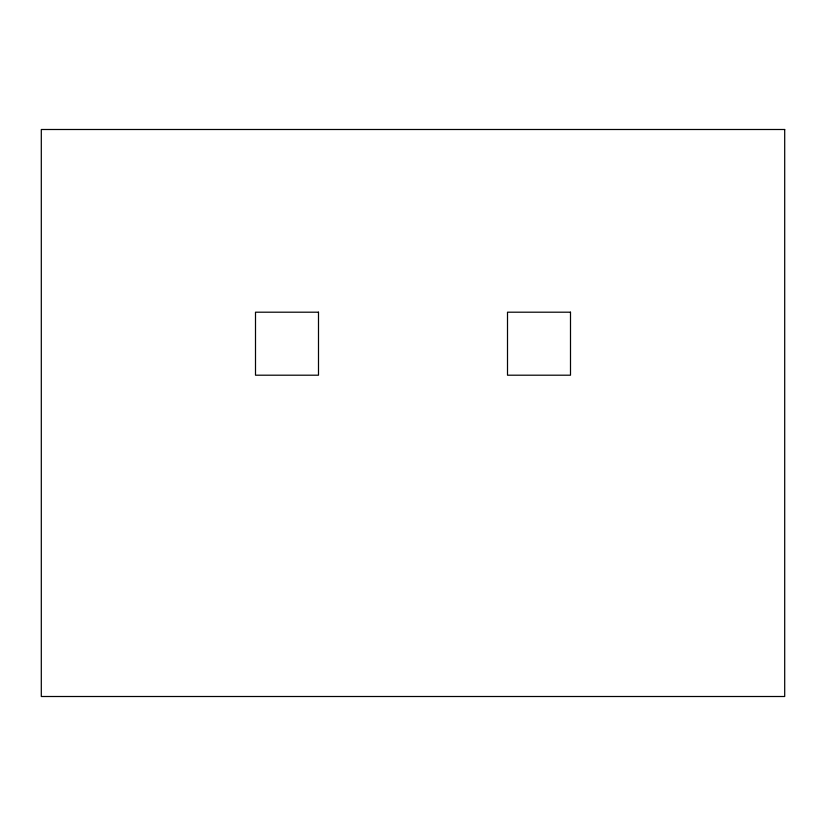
<?xml version="1.0" encoding="UTF-8"?>
<svg xmlns="http://www.w3.org/2000/svg" width="826" height="826" viewBox="0 0 826 826"><rect width="100%" height="100%" fill="white"/><g stroke="black" fill="none" stroke-linecap="round" stroke-linejoin="round"><path stroke-width="1.24" d="M784.7 129.496L41.3 129.496L41.3 696.504L784.7 696.504L784.7 129.496M318.495 312.197L255.502 312.197L255.502 375.2L318.495 375.2L318.495 312.197M570.498 312.197L507.505 312.197L507.505 375.2L570.498 375.2L570.498 312.197"/></g></svg>
